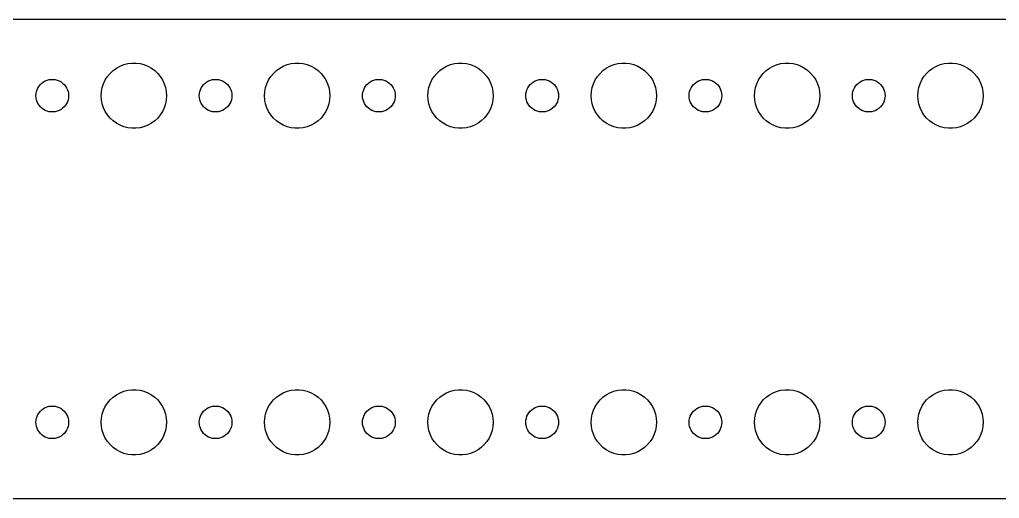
# Model space of a CAD drawing. Header units: metres. Extents: x -180 to 180, y -22 to 22.
# Drawn here: x -3 to 87, y -22 to 22 of the extents above; entities that cross this region are included whole.
import ezdxf

# ---------------------------------------------------------------- set-up
doc = ezdxf.new("R2010")
doc.units = ezdxf.units.M

msp = doc.modelspace()

# ---------------------------------------------------------------- linework, layer by layer
for p, q in [((174.814, 21.9901), (-174.814, 21.9901)), ((5.31308, 17.0536), (5.58772, 17.3115)), ((5.58772, 17.3115), (5.89252, 17.533)), ((5.89252, 17.533), (6.22266, 17.7145)), ((6.22266, 17.7145), (6.57294, 17.8532)), ((6.57294, 17.8532), (6.93785, 17.9469)), ((6.93785, 17.9469), (7.31161, 17.9941)), ((7.31161, 17.9941), (7.68837, 17.9941)), ((7.68837, 17.9941), (8.06213, 17.9469)), ((8.06213, 17.9469), (8.42705, 17.8532)), ((8.42705, 17.8532), (8.77733, 17.7145)), ((8.77733, 17.7145), (9.10747, 17.533)), ((9.10747, 17.533), (9.41226, 17.3115)), ((9.41226, 17.3115), (9.6869, 17.0536)), ((20.3131, 17.0536), (20.5877, 17.3115)), ((20.5877, 17.3115), (20.8925, 17.533)), ((20.8925, 17.533), (21.2227, 17.7145)), ((21.2227, 17.7145), (21.5729, 17.8532)), ((21.5729, 17.8532), (21.9379, 17.9469)), ((21.9379, 17.9469), (22.3116, 17.9941)), ((22.3116, 17.9941), (22.6884, 17.9941)), ((22.6884, 17.9941), (23.0621, 17.9469)), ((23.0621, 17.9469), (23.427, 17.8532)), ((23.427, 17.8532), (23.7773, 17.7145)), ((23.7773, 17.7145), (24.1075, 17.533)), ((24.1075, 17.533), (24.4123, 17.3115)), ((24.4123, 17.3115), (24.6869, 17.0536)), ((35.3131, 17.0536), (35.5877, 17.3115)), ((35.5877, 17.3115), (35.8925, 17.533)), ((35.8925, 17.533), (36.2227, 17.7145)), ((36.2227, 17.7145), (36.5729, 17.8532)), ((36.5729, 17.8532), (36.9379, 17.9469)), ((36.9379, 17.9469), (37.3116, 17.9941)), ((37.3116, 17.9941), (37.6884, 17.9941)), ((37.6884, 17.9941), (38.0621, 17.9469)), ((38.0621, 17.9469), (38.427, 17.8532)), ((38.427, 17.8532), (38.7773, 17.7145)), ((38.7773, 17.7145), (39.1075, 17.533)), ((39.1075, 17.533), (39.4123, 17.3115)), ((39.4123, 17.3115), (39.6869, 17.0536)), ((50.3131, 17.0536), (50.5877, 17.3115)), ((50.5877, 17.3115), (50.8925, 17.533)), ((50.8925, 17.533), (51.2227, 17.7145)), ((51.2227, 17.7145), (51.5729, 17.8532)), ((51.5729, 17.8532), (51.9379, 17.9469)), ((51.9379, 17.9469), (52.3116, 17.9941)), ((52.3116, 17.9941), (52.6884, 17.9941)), ((52.6884, 17.9941), (53.0621, 17.9469)), ((53.0621, 17.9469), (53.427, 17.8532)), ((53.427, 17.8532), (53.7773, 17.7145)), ((53.7773, 17.7145), (54.1075, 17.533)), ((54.1075, 17.533), (54.4123, 17.3115)), ((54.4123, 17.3115), (54.6869, 17.0536)), ((65.3131, 17.0536), (65.5877, 17.3115)), ((65.5877, 17.3115), (65.8925, 17.533)), ((65.8925, 17.533), (66.2227, 17.7145)), ((66.2227, 17.7145), (66.573, 17.8532)), ((66.573, 17.8532), (66.9379, 17.9469)), ((66.9379, 17.9469), (67.3116, 17.9941)), ((67.3116, 17.9941), (67.6884, 17.9941)), ((67.6884, 17.9941), (68.0621, 17.9469)), ((68.0621, 17.9469), (68.427, 17.8532)), ((68.427, 17.8532), (68.7773, 17.7145)), ((68.7773, 17.7145), (69.1075, 17.533)), ((69.1075, 17.533), (69.4123, 17.3115)), ((69.4123, 17.3115), (69.6869, 17.0536)), ((80.3131, 17.0536), (80.5877, 17.3115)), ((80.5877, 17.3115), (80.8925, 17.533)), ((80.8925, 17.533), (81.2227, 17.7145)), ((81.2227, 17.7145), (81.573, 17.8532)), ((81.573, 17.8532), (81.9379, 17.9469)), ((81.9379, 17.9469), (82.3116, 17.9941)), ((82.3116, 17.9941), (82.6884, 17.9941)), ((82.6884, 17.9941), (83.0621, 17.9469)), ((83.0621, 17.9469), (83.427, 17.8532)), ((83.427, 17.8532), (83.7773, 17.7145)), ((83.7773, 17.7145), (84.1075, 17.533)), ((84.1075, 17.533), (84.4123, 17.3115)), ((84.4123, 17.3115), (84.6869, 17.0536)), ((-0.95613, 16.1558), (-0.80373, 16.2665)), ((-0.80373, 16.2665), (-0.63866, 16.3572)), ((-0.63866, 16.3572), (-0.46352, 16.4266)), ((-0.46352, 16.4266), (-0.28107, 16.4734)), ((-0.28107, 16.4734), (-0.09418, 16.497)), ((-0.09418, 16.497), (0.09418, 16.497)), ((0.09418, 16.497), (0.28107, 16.4734)), ((0.28107, 16.4734), (0.46352, 16.4266)), ((0.46352, 16.4266), (0.63866, 16.3572)), ((0.63866, 16.3572), (0.80373, 16.2665)), ((0.80373, 16.2665), (0.95613, 16.1558)), ((4.71066, 16.1044), (4.87108, 16.4453)), ((4.87108, 16.4453), (5.07294, 16.7634)), ((5.07294, 16.7634), (5.31308, 17.0536)), ((9.6869, 17.0536), (9.92705, 16.7634)), ((9.92705, 16.7634), (10.1289, 16.4453)), ((10.1289, 16.4453), (10.2893, 16.1044)), ((14.0439, 16.1558), (14.1963, 16.2665)), ((14.1963, 16.2665), (14.3613, 16.3572)), ((14.3613, 16.3572), (14.5365, 16.4266)), ((14.5365, 16.4266), (14.7189, 16.4734)), ((14.7189, 16.4734), (14.9058, 16.497)), ((14.9058, 16.497), (15.0942, 16.497)), ((15.0942, 16.497), (15.2811, 16.4734)), ((15.2811, 16.4734), (15.4635, 16.4266)), ((15.4635, 16.4266), (15.6387, 16.3572)), ((15.6387, 16.3572), (15.8037, 16.2665)), ((15.8037, 16.2665), (15.9561, 16.1558)), ((19.7107, 16.1044), (19.8711, 16.4453)), ((19.8711, 16.4453), (20.0729, 16.7634)), ((20.0729, 16.7634), (20.3131, 17.0536)), ((24.6869, 17.0536), (24.927, 16.7634)), ((24.927, 16.7634), (25.1289, 16.4453)), ((25.1289, 16.4453), (25.2893, 16.1044)), ((29.0439, 16.1558), (29.1963, 16.2665)), ((29.1963, 16.2665), (29.3613, 16.3572)), ((29.3613, 16.3572), (29.5365, 16.4266)), ((29.5365, 16.4266), (29.7189, 16.4734)), ((29.7189, 16.4734), (29.9058, 16.497)), ((29.9058, 16.497), (30.0942, 16.497)), ((30.0942, 16.497), (30.2811, 16.4734)), ((30.2811, 16.4734), (30.4635, 16.4266)), ((30.4635, 16.4266), (30.6387, 16.3572)), ((30.6387, 16.3572), (30.8037, 16.2665)), ((30.8037, 16.2665), (30.9561, 16.1558)), ((34.7107, 16.1044), (34.8711, 16.4453)), ((34.8711, 16.4453), (35.0729, 16.7634)), ((35.0729, 16.7634), (35.3131, 17.0536)), ((39.6869, 17.0536), (39.927, 16.7634)), ((39.927, 16.7634), (40.1289, 16.4453)), ((40.1289, 16.4453), (40.2893, 16.1044)), ((44.0439, 16.1558), (44.1963, 16.2665)), ((44.1963, 16.2665), (44.3613, 16.3572)), ((44.3613, 16.3572), (44.5365, 16.4266)), ((44.5365, 16.4266), (44.7189, 16.4734)), ((44.7189, 16.4734), (44.9058, 16.497)), ((44.9058, 16.497), (45.0942, 16.497)), ((45.0942, 16.497), (45.2811, 16.4734)), ((45.2811, 16.4734), (45.4635, 16.4266)), ((45.4635, 16.4266), (45.6387, 16.3572)), ((45.6387, 16.3572), (45.8037, 16.2665)), ((45.8037, 16.2665), (45.9561, 16.1558)), ((49.7107, 16.1044), (49.8711, 16.4453)), ((49.8711, 16.4453), (50.0729, 16.7634)), ((50.0729, 16.7634), (50.3131, 17.0536)), ((54.6869, 17.0536), (54.927, 16.7634)), ((54.927, 16.7634), (55.1289, 16.4453)), ((55.1289, 16.4453), (55.2893, 16.1044)), ((59.0439, 16.1558), (59.1963, 16.2665)), ((59.1963, 16.2665), (59.3613, 16.3572)), ((59.3613, 16.3572), (59.5365, 16.4266)), ((59.5365, 16.4266), (59.7189, 16.4734)), ((59.7189, 16.4734), (59.9058, 16.497)), ((59.9058, 16.497), (60.0942, 16.497)), ((60.0942, 16.497), (60.2811, 16.4734)), ((60.2811, 16.4734), (60.4635, 16.4266)), ((60.4635, 16.4266), (60.6387, 16.3572)), ((60.6387, 16.3572), (60.8037, 16.2665)), ((60.8037, 16.2665), (60.9561, 16.1558)), ((64.7107, 16.1044), (64.8711, 16.4453)), ((64.8711, 16.4453), (65.073, 16.7634)), ((65.073, 16.7634), (65.3131, 17.0536)), ((69.6869, 17.0536), (69.927, 16.7634)), ((69.927, 16.7634), (70.1289, 16.4453)), ((70.1289, 16.4453), (70.2893, 16.1044)), ((74.0439, 16.1558), (74.1963, 16.2665)), ((74.1963, 16.2665), (74.3613, 16.3572)), ((74.3613, 16.3572), (74.5365, 16.4266)), ((74.5365, 16.4266), (74.7189, 16.4734)), ((74.7189, 16.4734), (74.9058, 16.497)), ((74.9058, 16.497), (75.0942, 16.497)), ((75.0942, 16.497), (75.2811, 16.4734)), ((75.2811, 16.4734), (75.4635, 16.4266)), ((75.4635, 16.4266), (75.6387, 16.3572)), ((75.6387, 16.3572), (75.8037, 16.2665)), ((75.8037, 16.2665), (75.9561, 16.1558)), ((79.7107, 16.1044), (79.8711, 16.4453)), ((79.8711, 16.4453), (80.073, 16.7634)), ((80.073, 16.7634), (80.3131, 17.0536)), ((84.6869, 17.0536), (84.927, 16.7634)), ((84.927, 16.7634), (85.1289, 16.4453)), ((85.1289, 16.4453), (85.2893, 16.1044)), ((-1.48816, 15.188), (-1.45287, 15.373)), ((-1.45287, 15.373), (-1.39465, 15.5522)), ((-1.39465, 15.5522), (-1.31445, 15.7226)), ((-1.31445, 15.7226), (-1.21352, 15.8817)), ((-1.21352, 15.8817), (-1.09344, 16.0268)), ((-1.09344, 16.0268), (-0.95613, 16.1558)), ((0.95613, 16.1558), (1.09344, 16.0268)), ((1.09344, 16.0268), (1.21352, 15.8817)), ((1.21352, 15.8817), (1.31445, 15.7226)), ((1.31445, 15.7226), (1.39465, 15.5522)), ((1.39465, 15.5522), (1.45287, 15.373)), ((1.45287, 15.373), (1.48816, 15.188)), ((4.5, 15), (4.52365, 15.376)), ((4.52365, 15.376), (4.59424, 15.7461)), ((4.59424, 15.7461), (4.71066, 16.1044)), ((10.2893, 16.1044), (10.4057, 15.7461)), ((10.4057, 15.7461), (10.4763, 15.376)), ((10.4763, 15.376), (10.5, 15)), ((13.5118, 15.188), (13.5471, 15.373)), ((13.5471, 15.373), (13.6053, 15.5522)), ((13.6053, 15.5522), (13.6855, 15.7226)), ((13.6855, 15.7226), (13.7865, 15.8817)), ((13.7865, 15.8817), (13.9065, 16.0268)), ((13.9065, 16.0268), (14.0439, 16.1558)), ((15.9561, 16.1558), (16.0934, 16.0268)), ((16.0934, 16.0268), (16.2135, 15.8817)), ((16.2135, 15.8817), (16.3145, 15.7226)), ((16.3145, 15.7226), (16.3947, 15.5522)), ((16.3947, 15.5522), (16.4529, 15.373)), ((16.4529, 15.373), (16.4882, 15.188)), ((19.5, 15), (19.5237, 15.376)), ((19.5237, 15.376), (19.5942, 15.7461)), ((19.5942, 15.7461), (19.7107, 16.1044)), ((25.2893, 16.1044), (25.4057, 15.7461)), ((25.4057, 15.7461), (25.4763, 15.376)), ((25.4763, 15.376), (25.5, 15)), ((28.5118, 15.188), (28.5471, 15.373)), ((28.5471, 15.373), (28.6053, 15.5522)), ((28.6053, 15.5522), (28.6855, 15.7226)), ((28.6855, 15.7226), (28.7865, 15.8817)), ((28.7865, 15.8817), (28.9065, 16.0268)), ((28.9065, 16.0268), (29.0439, 16.1558)), ((30.9561, 16.1558), (31.0934, 16.0268)), ((31.0934, 16.0268), (31.2135, 15.8817)), ((31.2135, 15.8817), (31.3145, 15.7226)), ((31.3145, 15.7226), (31.3947, 15.5522)), ((31.3947, 15.5522), (31.4529, 15.373)), ((31.4529, 15.373), (31.4882, 15.188)), ((34.5, 15), (34.5237, 15.376)), ((34.5237, 15.376), (34.5942, 15.7461)), ((34.5942, 15.7461), (34.7107, 16.1044)), ((40.2893, 16.1044), (40.4057, 15.7461)), ((40.4057, 15.7461), (40.4763, 15.376)), ((40.4763, 15.376), (40.5, 15)), ((43.5118, 15.188), (43.5471, 15.373)), ((43.5471, 15.373), (43.6053, 15.5522)), ((43.6053, 15.5522), (43.6855, 15.7226)), ((43.6855, 15.7226), (43.7865, 15.8817)), ((43.7865, 15.8817), (43.9065, 16.0268)), ((43.9065, 16.0268), (44.0439, 16.1558)), ((45.9561, 16.1558), (46.0934, 16.0268)), ((46.0934, 16.0268), (46.2135, 15.8817)), ((46.2135, 15.8817), (46.3145, 15.7226)), ((46.3145, 15.7226), (46.3947, 15.5522)), ((46.3947, 15.5522), (46.4529, 15.373)), ((46.4529, 15.373), (46.4882, 15.188)), ((49.5, 15), (49.5237, 15.376)), ((49.5237, 15.376), (49.5942, 15.7461)), ((49.5942, 15.7461), (49.7107, 16.1044)), ((55.2893, 16.1044), (55.4057, 15.7461)), ((55.4057, 15.7461), (55.4763, 15.376)), ((55.4763, 15.376), (55.5, 15)), ((58.5118, 15.188), (58.5471, 15.373)), ((58.5471, 15.373), (58.6053, 15.5522)), ((58.6053, 15.5522), (58.6855, 15.7226)), ((58.6855, 15.7226), (58.7865, 15.8817)), ((58.7865, 15.8817), (58.9065, 16.0268)), ((58.9065, 16.0268), (59.0439, 16.1558)), ((60.9561, 16.1558), (61.0934, 16.0268)), ((61.0934, 16.0268), (61.2135, 15.8817)), ((61.2135, 15.8817), (61.3145, 15.7226)), ((61.3145, 15.7226), (61.3947, 15.5522)), ((61.3947, 15.5522), (61.4529, 15.373)), ((61.4529, 15.373), (61.4882, 15.188)), ((64.5, 15), (64.5237, 15.376)), ((64.5237, 15.376), (64.5943, 15.7461)), ((64.5943, 15.7461), (64.7107, 16.1044)), ((70.2893, 16.1044), (70.4057, 15.7461)), ((70.4057, 15.7461), (70.4763, 15.376)), ((70.4763, 15.376), (70.5, 15)), ((73.5118, 15.188), (73.5471, 15.373)), ((73.5471, 15.373), (73.6053, 15.5522)), ((73.6053, 15.5522), (73.6855, 15.7226)), ((73.6855, 15.7226), (73.7865, 15.8817)), ((73.7865, 15.8817), (73.9065, 16.0268)), ((73.9065, 16.0268), (74.0439, 16.1558)), ((75.9561, 16.1558), (76.0934, 16.0268)), ((76.0934, 16.0268), (76.2135, 15.8817)), ((76.2135, 15.8817), (76.3145, 15.7226)), ((76.3145, 15.7226), (76.3947, 15.5522)), ((76.3947, 15.5522), (76.4529, 15.373)), ((76.4529, 15.373), (76.4882, 15.188)), ((79.5, 15), (79.5237, 15.376)), ((79.5237, 15.376), (79.5943, 15.7461)), ((79.5943, 15.7461), (79.7107, 16.1044)), ((85.2893, 16.1044), (85.4057, 15.7461)), ((85.4057, 15.7461), (85.4763, 15.376)), ((85.4763, 15.376), (85.5, 15)), ((-1.5, 15), (-1.48816, 15.188)), ((-1.48816, 14.812), (-1.5, 15)), ((-1.45287, 14.627), (-1.48816, 14.812)), ((-1.39465, 14.4478), (-1.45287, 14.627)), ((-1.31445, 14.2774), (-1.39465, 14.4478)), ((1.39465, 14.4478), (1.31445, 14.2774)), ((1.45287, 14.627), (1.39465, 14.4478)), ((1.48816, 14.812), (1.45287, 14.627)), ((1.48816, 15.188), (1.5, 15)), ((1.5, 15), (1.48816, 14.812)), ((4.52365, 14.624), (4.5, 15)), ((4.59424, 14.2539), (4.52365, 14.624)), ((10.4763, 14.624), (10.4057, 14.2539)), ((10.5, 15), (10.4763, 14.624)), ((13.5, 15), (13.5118, 15.188)), ((13.5118, 14.812), (13.5, 15)), ((13.5471, 14.627), (13.5118, 14.812)), ((13.6053, 14.4478), (13.5471, 14.627)), ((13.6855, 14.2774), (13.6053, 14.4478)), ((16.3947, 14.4478), (16.3145, 14.2774)), ((16.4529, 14.627), (16.3947, 14.4478)), ((16.4882, 14.812), (16.4529, 14.627)), ((16.4882, 15.188), (16.5, 15)), ((16.5, 15), (16.4882, 14.812)), ((19.5237, 14.624), (19.5, 15)), ((19.5942, 14.2539), (19.5237, 14.624)), ((25.4763, 14.624), (25.4057, 14.2539)), ((25.5, 15), (25.4763, 14.624)), ((28.5, 15), (28.5118, 15.188)), ((28.5118, 14.812), (28.5, 15)), ((28.5471, 14.627), (28.5118, 14.812)), ((28.6053, 14.4478), (28.5471, 14.627)), ((28.6855, 14.2774), (28.6053, 14.4478)), ((31.3947, 14.4478), (31.3145, 14.2774)), ((31.4529, 14.627), (31.3947, 14.4478)), ((31.4882, 14.812), (31.4529, 14.627)), ((31.4882, 15.188), (31.5, 15)), ((31.5, 15), (31.4882, 14.812)), ((34.5237, 14.624), (34.5, 15)), ((34.5942, 14.2539), (34.5237, 14.624)), ((40.4763, 14.624), (40.4057, 14.2539)), ((40.5, 15), (40.4763, 14.624)), ((43.5, 15), (43.5118, 15.188)), ((43.5118, 14.812), (43.5, 15)), ((43.5471, 14.627), (43.5118, 14.812)), ((43.6053, 14.4478), (43.5471, 14.627)), ((43.6855, 14.2774), (43.6053, 14.4478)), ((46.3947, 14.4478), (46.3145, 14.2774)), ((46.4529, 14.627), (46.3947, 14.4478)), ((46.4882, 14.812), (46.4529, 14.627)), ((46.4882, 15.188), (46.5, 15)), ((46.5, 15), (46.4882, 14.812)), ((49.5237, 14.624), (49.5, 15)), ((49.5942, 14.2539), (49.5237, 14.624)), ((55.4763, 14.624), (55.4057, 14.2539)), ((55.5, 15), (55.4763, 14.624)), ((58.5, 15), (58.5118, 15.188)), ((58.5118, 14.812), (58.5, 15)), ((58.5471, 14.627), (58.5118, 14.812)), ((58.6053, 14.4478), (58.5471, 14.627)), ((58.6855, 14.2774), (58.6053, 14.4478)), ((61.3947, 14.4478), (61.3145, 14.2774)), ((61.4529, 14.627), (61.3947, 14.4478)), ((61.4882, 14.812), (61.4529, 14.627)), ((61.4882, 15.188), (61.5, 15)), ((61.5, 15), (61.4882, 14.812)), ((64.5237, 14.624), (64.5, 15)), ((64.5943, 14.2539), (64.5237, 14.624)), ((70.4763, 14.624), (70.4057, 14.2539)), ((70.5, 15), (70.4763, 14.624)), ((73.5, 15), (73.5118, 15.188)), ((73.5118, 14.812), (73.5, 15)), ((73.5471, 14.627), (73.5118, 14.812)), ((73.6053, 14.4478), (73.5471, 14.627)), ((73.6855, 14.2774), (73.6053, 14.4478)), ((76.3947, 14.4478), (76.3145, 14.2774)), ((76.4529, 14.627), (76.3947, 14.4478)), ((76.4882, 14.812), (76.4529, 14.627)), ((76.4882, 15.188), (76.5, 15)), ((76.5, 15), (76.4882, 14.812)), ((79.5237, 14.624), (79.5, 15)), ((79.5943, 14.2539), (79.5237, 14.624)), ((85.4763, 14.624), (85.4057, 14.2539)), ((85.5, 15), (85.4763, 14.624)), ((-1.21352, 14.1183), (-1.31445, 14.2774)), ((-1.09344, 13.9732), (-1.21352, 14.1183)), ((-0.95613, 13.8442), (-1.09344, 13.9732)), ((-0.80373, 13.7335), (-0.95613, 13.8442)), ((-0.63866, 13.6427), (-0.80373, 13.7335)), ((-0.46352, 13.5734), (-0.63866, 13.6427)), ((-0.28107, 13.5266), (-0.46352, 13.5734)), ((-0.09418, 13.5029), (-0.28107, 13.5266)), ((0.09418, 13.5029), (-0.09418, 13.5029)), ((0.28107, 13.5266), (0.09418, 13.5029)), ((0.46352, 13.5734), (0.28107, 13.5266)), ((0.63866, 13.6427), (0.46352, 13.5734)), ((0.80373, 13.7335), (0.63866, 13.6427)), ((0.95613, 13.8442), (0.80373, 13.7335)), ((1.09344, 13.9732), (0.95613, 13.8442)), ((1.21352, 14.1183), (1.09344, 13.9732)), ((1.31445, 14.2774), (1.21352, 14.1183)), ((4.71066, 13.8956), (4.59424, 14.2539)), ((4.87108, 13.5547), (4.71066, 13.8956)), ((5.07294, 13.2366), (4.87108, 13.5547)), ((10.1289, 13.5547), (9.92705, 13.2366)), ((10.2893, 13.8956), (10.1289, 13.5547)), ((10.4057, 14.2539), (10.2893, 13.8956)), ((13.7865, 14.1183), (13.6855, 14.2774)), ((13.9065, 13.9732), (13.7865, 14.1183)), ((14.0439, 13.8442), (13.9065, 13.9732)), ((14.1963, 13.7335), (14.0439, 13.8442)), ((14.3613, 13.6427), (14.1963, 13.7335)), ((14.5365, 13.5734), (14.3613, 13.6427)), ((14.7189, 13.5266), (14.5365, 13.5734)), ((14.9058, 13.5029), (14.7189, 13.5266)), ((15.0942, 13.5029), (14.9058, 13.5029)), ((15.2811, 13.5266), (15.0942, 13.5029)), ((15.4635, 13.5734), (15.2811, 13.5266)), ((15.6387, 13.6427), (15.4635, 13.5734)), ((15.8037, 13.7335), (15.6387, 13.6427)), ((15.9561, 13.8442), (15.8037, 13.7335)), ((16.0934, 13.9732), (15.9561, 13.8442)), ((16.2135, 14.1183), (16.0934, 13.9732)), ((16.3145, 14.2774), (16.2135, 14.1183)), ((19.7107, 13.8956), (19.5942, 14.2539)), ((19.8711, 13.5547), (19.7107, 13.8956)), ((20.0729, 13.2366), (19.8711, 13.5547)), ((25.1289, 13.5547), (24.927, 13.2366)), ((25.2893, 13.8956), (25.1289, 13.5547)), ((25.4057, 14.2539), (25.2893, 13.8956)), ((28.7865, 14.1183), (28.6855, 14.2774)), ((28.9065, 13.9732), (28.7865, 14.1183)), ((29.0439, 13.8442), (28.9065, 13.9732)), ((29.1963, 13.7335), (29.0439, 13.8442)), ((29.3613, 13.6427), (29.1963, 13.7335)), ((29.5365, 13.5734), (29.3613, 13.6427)), ((29.7189, 13.5266), (29.5365, 13.5734)), ((29.9058, 13.5029), (29.7189, 13.5266)), ((30.0942, 13.5029), (29.9058, 13.5029)), ((30.2811, 13.5266), (30.0942, 13.5029)), ((30.4635, 13.5734), (30.2811, 13.5266)), ((30.6387, 13.6427), (30.4635, 13.5734)), ((30.8037, 13.7335), (30.6387, 13.6427)), ((30.9561, 13.8442), (30.8037, 13.7335)), ((31.0934, 13.9732), (30.9561, 13.8442)), ((31.2135, 14.1183), (31.0934, 13.9732)), ((31.3145, 14.2774), (31.2135, 14.1183)), ((34.7107, 13.8956), (34.5942, 14.2539)), ((34.8711, 13.5547), (34.7107, 13.8956)), ((35.0729, 13.2366), (34.8711, 13.5547)), ((40.1289, 13.5547), (39.927, 13.2366)), ((40.2893, 13.8956), (40.1289, 13.5547)), ((40.4057, 14.2539), (40.2893, 13.8956)), ((43.7865, 14.1183), (43.6855, 14.2774)), ((43.9065, 13.9732), (43.7865, 14.1183)), ((44.0439, 13.8442), (43.9065, 13.9732)), ((44.1963, 13.7335), (44.0439, 13.8442)), ((44.3613, 13.6427), (44.1963, 13.7335)), ((44.5365, 13.5734), (44.3613, 13.6427)), ((44.7189, 13.5266), (44.5365, 13.5734)), ((44.9058, 13.5029), (44.7189, 13.5266)), ((45.0942, 13.5029), (44.9058, 13.5029)), ((45.2811, 13.5266), (45.0942, 13.5029)), ((45.4635, 13.5734), (45.2811, 13.5266)), ((45.6387, 13.6427), (45.4635, 13.5734)), ((45.8037, 13.7335), (45.6387, 13.6427)), ((45.9561, 13.8442), (45.8037, 13.7335)), ((46.0934, 13.9732), (45.9561, 13.8442)), ((46.2135, 14.1183), (46.0934, 13.9732)), ((46.3145, 14.2774), (46.2135, 14.1183)), ((49.7107, 13.8956), (49.5942, 14.2539)), ((49.8711, 13.5547), (49.7107, 13.8956)), ((50.0729, 13.2366), (49.8711, 13.5547)), ((55.1289, 13.5547), (54.927, 13.2366)), ((55.2893, 13.8956), (55.1289, 13.5547)), ((55.4057, 14.2539), (55.2893, 13.8956)), ((58.7865, 14.1183), (58.6855, 14.2774)), ((58.9065, 13.9732), (58.7865, 14.1183)), ((59.0439, 13.8442), (58.9065, 13.9732)), ((59.1963, 13.7335), (59.0439, 13.8442)), ((59.3613, 13.6427), (59.1963, 13.7335)), ((59.5365, 13.5734), (59.3613, 13.6427)), ((59.7189, 13.5266), (59.5365, 13.5734)), ((59.9058, 13.5029), (59.7189, 13.5266)), ((60.0942, 13.5029), (59.9058, 13.5029)), ((60.2811, 13.5266), (60.0942, 13.5029)), ((60.4635, 13.5734), (60.2811, 13.5266)), ((60.6387, 13.6427), (60.4635, 13.5734)), ((60.8037, 13.7335), (60.6387, 13.6427)), ((60.9561, 13.8442), (60.8037, 13.7335)), ((61.0934, 13.9732), (60.9561, 13.8442)), ((61.2135, 14.1183), (61.0934, 13.9732)), ((61.3145, 14.2774), (61.2135, 14.1183)), ((64.7107, 13.8956), (64.5943, 14.2539)), ((64.8711, 13.5547), (64.7107, 13.8956)), ((65.073, 13.2366), (64.8711, 13.5547)), ((70.1289, 13.5547), (69.927, 13.2366)), ((70.2893, 13.8956), (70.1289, 13.5547)), ((70.4057, 14.2539), (70.2893, 13.8956)), ((73.7865, 14.1183), (73.6855, 14.2774)), ((73.9065, 13.9732), (73.7865, 14.1183)), ((74.0439, 13.8442), (73.9065, 13.9732)), ((74.1963, 13.7335), (74.0439, 13.8442)), ((74.3613, 13.6427), (74.1963, 13.7335)), ((74.5365, 13.5734), (74.3613, 13.6427)), ((74.7189, 13.5266), (74.5365, 13.5734)), ((74.9058, 13.5029), (74.7189, 13.5266)), ((75.0942, 13.5029), (74.9058, 13.5029)), ((75.2811, 13.5266), (75.0942, 13.5029)), ((75.4635, 13.5734), (75.2811, 13.5266)), ((75.6387, 13.6427), (75.4635, 13.5734)), ((75.8037, 13.7335), (75.6387, 13.6427)), ((75.9561, 13.8442), (75.8037, 13.7335)), ((76.0934, 13.9732), (75.9561, 13.8442)), ((76.2135, 14.1183), (76.0934, 13.9732)), ((76.3145, 14.2774), (76.2135, 14.1183)), ((79.7107, 13.8956), (79.5943, 14.2539)), ((79.8711, 13.5547), (79.7107, 13.8956)), ((80.073, 13.2366), (79.8711, 13.5547)), ((85.1289, 13.5547), (84.927, 13.2366)), ((85.2893, 13.8956), (85.1289, 13.5547)), ((85.4057, 14.2539), (85.2893, 13.8956)), ((5.31308, 12.9464), (5.07294, 13.2366)), ((5.58772, 12.6884), (5.31308, 12.9464)), ((5.89252, 12.467), (5.58772, 12.6884)), ((9.41226, 12.6884), (9.10747, 12.467)), ((9.6869, 12.9464), (9.41226, 12.6884)), ((9.92705, 13.2366), (9.6869, 12.9464)), ((20.3131, 12.9464), (20.0729, 13.2366)), ((20.5877, 12.6884), (20.3131, 12.9464)), ((20.8925, 12.467), (20.5877, 12.6884)), ((24.4123, 12.6884), (24.1075, 12.467)), ((24.6869, 12.9464), (24.4123, 12.6884)), ((24.927, 13.2366), (24.6869, 12.9464)), ((35.3131, 12.9464), (35.0729, 13.2366)), ((35.5877, 12.6884), (35.3131, 12.9464)), ((35.8925, 12.467), (35.5877, 12.6884)), ((39.4123, 12.6884), (39.1075, 12.467)), ((39.6869, 12.9464), (39.4123, 12.6884)), ((39.927, 13.2366), (39.6869, 12.9464)), ((50.3131, 12.9464), (50.0729, 13.2366)), ((50.5877, 12.6884), (50.3131, 12.9464)), ((50.8925, 12.467), (50.5877, 12.6884)), ((54.4123, 12.6884), (54.1075, 12.467)), ((54.6869, 12.9464), (54.4123, 12.6884)), ((54.927, 13.2366), (54.6869, 12.9464)), ((65.3131, 12.9464), (65.073, 13.2366)), ((65.5877, 12.6884), (65.3131, 12.9464)), ((65.8925, 12.467), (65.5877, 12.6884)), ((69.4123, 12.6884), (69.1075, 12.467)), ((69.6869, 12.9464), (69.4123, 12.6884)), ((69.927, 13.2366), (69.6869, 12.9464)), ((80.3131, 12.9464), (80.073, 13.2366)), ((80.5877, 12.6884), (80.3131, 12.9464)), ((80.8925, 12.467), (80.5877, 12.6884)), ((84.4123, 12.6884), (84.1075, 12.467)), ((84.6869, 12.9464), (84.4123, 12.6884)), ((84.927, 13.2366), (84.6869, 12.9464)), ((6.22266, 12.2855), (5.89252, 12.467)), ((6.57294, 12.1468), (6.22266, 12.2855)), ((6.93785, 12.0531), (6.57294, 12.1468)), ((7.31161, 12.0059), (6.93785, 12.0531)), ((7.68837, 12.0059), (7.31161, 12.0059)), ((8.06213, 12.0531), (7.68837, 12.0059)), ((8.42705, 12.1468), (8.06213, 12.0531)), ((8.77733, 12.2855), (8.42705, 12.1468)), ((9.10747, 12.467), (8.77733, 12.2855)), ((21.2227, 12.2855), (20.8925, 12.467)), ((21.5729, 12.1468), (21.2227, 12.2855)), ((21.9379, 12.0531), (21.5729, 12.1468)), ((22.3116, 12.0059), (21.9379, 12.0531)), ((22.6884, 12.0059), (22.3116, 12.0059)), ((23.0621, 12.0531), (22.6884, 12.0059)), ((23.427, 12.1468), (23.0621, 12.0531)), ((23.7773, 12.2855), (23.427, 12.1468)), ((24.1075, 12.467), (23.7773, 12.2855)), ((36.2227, 12.2855), (35.8925, 12.467)), ((36.5729, 12.1468), (36.2227, 12.2855)), ((36.9379, 12.0531), (36.5729, 12.1468)), ((37.3116, 12.0059), (36.9379, 12.0531)), ((37.6884, 12.0059), (37.3116, 12.0059)), ((38.0621, 12.0531), (37.6884, 12.0059)), ((38.427, 12.1468), (38.0621, 12.0531)), ((38.7773, 12.2855), (38.427, 12.1468)), ((39.1075, 12.467), (38.7773, 12.2855)), ((51.2227, 12.2855), (50.8925, 12.467)), ((51.5729, 12.1468), (51.2227, 12.2855)), ((51.9379, 12.0531), (51.5729, 12.1468)), ((52.3116, 12.0059), (51.9379, 12.0531)), ((52.6884, 12.0059), (52.3116, 12.0059)), ((53.0621, 12.0531), (52.6884, 12.0059)), ((53.427, 12.1468), (53.0621, 12.0531)), ((53.7773, 12.2855), (53.427, 12.1468)), ((54.1075, 12.467), (53.7773, 12.2855)), ((66.2227, 12.2855), (65.8925, 12.467)), ((66.573, 12.1468), (66.2227, 12.2855)), ((66.9379, 12.0531), (66.573, 12.1468)), ((67.3116, 12.0059), (66.9379, 12.0531)), ((67.6884, 12.0059), (67.3116, 12.0059)), ((68.0621, 12.0531), (67.6884, 12.0059)), ((68.427, 12.1468), (68.0621, 12.0531)), ((68.7773, 12.2855), (68.427, 12.1468)), ((69.1075, 12.467), (68.7773, 12.2855)), ((81.2227, 12.2855), (80.8925, 12.467)), ((81.573, 12.1468), (81.2227, 12.2855)), ((81.9379, 12.0531), (81.573, 12.1468)), ((82.3116, 12.0059), (81.9379, 12.0531)), ((82.6884, 12.0059), (82.3116, 12.0059)), ((83.0621, 12.0531), (82.6884, 12.0059)), ((83.427, 12.1468), (83.0621, 12.0531)), ((83.7773, 12.2855), (83.427, 12.1468)), ((84.1075, 12.467), (83.7773, 12.2855)), ((5.58772, -12.6884), (5.89252, -12.467)), ((5.89252, -12.467), (6.22266, -12.2855)), ((6.22266, -12.2855), (6.57294, -12.1468)), ((6.57294, -12.1468), (6.93785, -12.0531)), ((6.93785, -12.0531), (7.31161, -12.0059)), ((7.31161, -12.0059), (7.68837, -12.0059)), ((7.68837, -12.0059), (8.06213, -12.0531)), ((8.06213, -12.0531), (8.42705, -12.1468)), ((8.42705, -12.1468), (8.77733, -12.2855)), ((8.77733, -12.2855), (9.10747, -12.467)), ((9.10747, -12.467), (9.41226, -12.6884)), ((20.5877, -12.6884), (20.8925, -12.467)), ((20.8925, -12.467), (21.2227, -12.2855)), ((21.2227, -12.2855), (21.5729, -12.1468)), ((21.5729, -12.1468), (21.9379, -12.0531)), ((21.9379, -12.0531), (22.3116, -12.0059)), ((22.3116, -12.0059), (22.6884, -12.0059)), ((22.6884, -12.0059), (23.0621, -12.0531)), ((23.0621, -12.0531), (23.427, -12.1468)), ((23.427, -12.1468), (23.7773, -12.2855)), ((23.7773, -12.2855), (24.1075, -12.467)), ((24.1075, -12.467), (24.4123, -12.6884)), ((35.5877, -12.6884), (35.8925, -12.467)), ((35.8925, -12.467), (36.2227, -12.2855)), ((36.2227, -12.2855), (36.5729, -12.1468)), ((36.5729, -12.1468), (36.9379, -12.0531)), ((36.9379, -12.0531), (37.3116, -12.0059)), ((37.3116, -12.0059), (37.6884, -12.0059)), ((37.6884, -12.0059), (38.0621, -12.0531)), ((38.0621, -12.0531), (38.427, -12.1468)), ((38.427, -12.1468), (38.7773, -12.2855)), ((38.7773, -12.2855), (39.1075, -12.467)), ((39.1075, -12.467), (39.4123, -12.6884)), ((50.5877, -12.6884), (50.8925, -12.467)), ((50.8925, -12.467), (51.2227, -12.2855)), ((51.2227, -12.2855), (51.5729, -12.1468)), ((51.5729, -12.1468), (51.9379, -12.0531)), ((51.9379, -12.0531), (52.3116, -12.0059)), ((52.3116, -12.0059), (52.6884, -12.0059)), ((52.6884, -12.0059), (53.0621, -12.0531)), ((53.0621, -12.0531), (53.427, -12.1468)), ((53.427, -12.1468), (53.7773, -12.2855)), ((53.7773, -12.2855), (54.1075, -12.467)), ((54.1075, -12.467), (54.4123, -12.6884)), ((65.5877, -12.6884), (65.8925, -12.467)), ((65.8925, -12.467), (66.2227, -12.2855)), ((66.2227, -12.2855), (66.573, -12.1468)), ((66.573, -12.1468), (66.9379, -12.0531)), ((66.9379, -12.0531), (67.3116, -12.0059)), ((67.3116, -12.0059), (67.6884, -12.0059)), ((67.6884, -12.0059), (68.0621, -12.0531)), ((68.0621, -12.0531), (68.427, -12.1468)), ((68.427, -12.1468), (68.7773, -12.2855)), ((68.7773, -12.2855), (69.1075, -12.467)), ((69.1075, -12.467), (69.4123, -12.6884)), ((80.5877, -12.6884), (80.8925, -12.467)), ((80.8925, -12.467), (81.2227, -12.2855)), ((81.2227, -12.2855), (81.573, -12.1468)), ((81.573, -12.1468), (81.9379, -12.0531)), ((81.9379, -12.0531), (82.3116, -12.0059)), ((82.3116, -12.0059), (82.6884, -12.0059)), ((82.6884, -12.0059), (83.0621, -12.0531)), ((83.0621, -12.0531), (83.427, -12.1468)), ((83.427, -12.1468), (83.7773, -12.2855)), ((83.7773, -12.2855), (84.1075, -12.467)), ((84.1075, -12.467), (84.4123, -12.6884)), ((4.87108, -13.5547), (5.07294, -13.2366)), ((5.07294, -13.2366), (5.31308, -12.9464)), ((5.31308, -12.9464), (5.58772, -12.6884)), ((9.41226, -12.6884), (9.6869, -12.9464)), ((9.6869, -12.9464), (9.92705, -13.2366)), ((9.92705, -13.2366), (10.1289, -13.5547)), ((19.8711, -13.5547), (20.0729, -13.2366)), ((20.0729, -13.2366), (20.3131, -12.9464)), ((20.3131, -12.9464), (20.5877, -12.6884)), ((24.4123, -12.6884), (24.6869, -12.9464)), ((24.6869, -12.9464), (24.927, -13.2366)), ((24.927, -13.2366), (25.1289, -13.5547)), ((34.8711, -13.5547), (35.0729, -13.2366)), ((35.0729, -13.2366), (35.3131, -12.9464)), ((35.3131, -12.9464), (35.5877, -12.6884)), ((39.4123, -12.6884), (39.6869, -12.9464)), ((39.6869, -12.9464), (39.927, -13.2366)), ((39.927, -13.2366), (40.1289, -13.5547)), ((49.8711, -13.5547), (50.0729, -13.2366)), ((50.0729, -13.2366), (50.3131, -12.9464)), ((50.3131, -12.9464), (50.5877, -12.6884)), ((54.4123, -12.6884), (54.6869, -12.9464)), ((54.6869, -12.9464), (54.927, -13.2366)), ((54.927, -13.2366), (55.1289, -13.5547)), ((64.8711, -13.5547), (65.073, -13.2366)), ((65.073, -13.2366), (65.3131, -12.9464)), ((65.3131, -12.9464), (65.5877, -12.6884)), ((69.4123, -12.6884), (69.6869, -12.9464)), ((69.6869, -12.9464), (69.927, -13.2366)), ((69.927, -13.2366), (70.1289, -13.5547)), ((79.8711, -13.5547), (80.073, -13.2366)), ((80.073, -13.2366), (80.3131, -12.9464)), ((80.3131, -12.9464), (80.5877, -12.6884)), ((84.4123, -12.6884), (84.6869, -12.9464)), ((84.6869, -12.9464), (84.927, -13.2366)), ((84.927, -13.2366), (85.1289, -13.5547)), ((-1.39465, -14.4478), (-1.31445, -14.2774)), ((-1.31445, -14.2774), (-1.21352, -14.1183)), ((-1.21352, -14.1183), (-1.09344, -13.9732)), ((-1.09344, -13.9732), (-0.95613, -13.8442)), ((-0.95613, -13.8442), (-0.80373, -13.7335)), ((-0.80373, -13.7335), (-0.63866, -13.6427)), ((-0.63866, -13.6427), (-0.46352, -13.5734)), ((-0.46352, -13.5734), (-0.28107, -13.5266)), ((-0.28107, -13.5266), (-0.09418, -13.5029)), ((-0.09418, -13.5029), (0.09418, -13.5029)), ((0.09418, -13.5029), (0.28107, -13.5266)), ((0.28107, -13.5266), (0.46352, -13.5734)), ((0.46352, -13.5734), (0.63866, -13.6427)), ((0.63866, -13.6427), (0.80373, -13.7335)), ((0.80373, -13.7335), (0.95613, -13.8442)), ((0.95613, -13.8442), (1.09344, -13.9732)), ((1.09344, -13.9732), (1.21352, -14.1183)), ((1.21352, -14.1183), (1.31445, -14.2774)), ((1.31445, -14.2774), (1.39465, -14.4478)), ((4.52365, -14.624), (4.59424, -14.2539)), ((4.59424, -14.2539), (4.71066, -13.8956)), ((4.71066, -13.8956), (4.87108, -13.5547)), ((10.1289, -13.5547), (10.2893, -13.8956)), ((10.2893, -13.8956), (10.4057, -14.2539)), ((10.4057, -14.2539), (10.4763, -14.624)), ((13.6053, -14.4478), (13.6855, -14.2774)), ((13.6855, -14.2774), (13.7865, -14.1183)), ((13.7865, -14.1183), (13.9065, -13.9732)), ((13.9065, -13.9732), (14.0439, -13.8442)), ((14.0439, -13.8442), (14.1963, -13.7335)), ((14.1963, -13.7335), (14.3613, -13.6427)), ((14.3613, -13.6427), (14.5365, -13.5734)), ((14.5365, -13.5734), (14.7189, -13.5266)), ((14.7189, -13.5266), (14.9058, -13.5029)), ((14.9058, -13.5029), (15.0942, -13.5029)), ((15.0942, -13.5029), (15.2811, -13.5266)), ((15.2811, -13.5266), (15.4635, -13.5734)), ((15.4635, -13.5734), (15.6387, -13.6427)), ((15.6387, -13.6427), (15.8037, -13.7335)), ((15.8037, -13.7335), (15.9561, -13.8442)), ((15.9561, -13.8442), (16.0934, -13.9732)), ((16.0934, -13.9732), (16.2135, -14.1183)), ((16.2135, -14.1183), (16.3145, -14.2774)), ((16.3145, -14.2774), (16.3947, -14.4478)), ((19.5237, -14.624), (19.5942, -14.2539)), ((19.5942, -14.2539), (19.7107, -13.8956)), ((19.7107, -13.8956), (19.8711, -13.5547)), ((25.1289, -13.5547), (25.2893, -13.8956)), ((25.2893, -13.8956), (25.4057, -14.2539)), ((25.4057, -14.2539), (25.4763, -14.624)), ((28.6053, -14.4478), (28.6855, -14.2774)), ((28.6855, -14.2774), (28.7865, -14.1183)), ((28.7865, -14.1183), (28.9065, -13.9732)), ((28.9065, -13.9732), (29.0439, -13.8442)), ((29.0439, -13.8442), (29.1963, -13.7335)), ((29.1963, -13.7335), (29.3613, -13.6427)), ((29.3613, -13.6427), (29.5365, -13.5734)), ((29.5365, -13.5734), (29.7189, -13.5266)), ((29.7189, -13.5266), (29.9058, -13.5029)), ((29.9058, -13.5029), (30.0942, -13.5029)), ((30.0942, -13.5029), (30.2811, -13.5266)), ((30.2811, -13.5266), (30.4635, -13.5734)), ((30.4635, -13.5734), (30.6387, -13.6427)), ((30.6387, -13.6427), (30.8037, -13.7335)), ((30.8037, -13.7335), (30.9561, -13.8442)), ((30.9561, -13.8442), (31.0934, -13.9732)), ((31.0934, -13.9732), (31.2135, -14.1183)), ((31.2135, -14.1183), (31.3145, -14.2774)), ((31.3145, -14.2774), (31.3947, -14.4478)), ((34.5237, -14.624), (34.5942, -14.2539)), ((34.5942, -14.2539), (34.7107, -13.8956)), ((34.7107, -13.8956), (34.8711, -13.5547)), ((40.1289, -13.5547), (40.2893, -13.8956)), ((40.2893, -13.8956), (40.4057, -14.2539)), ((40.4057, -14.2539), (40.4763, -14.624)), ((43.6053, -14.4478), (43.6855, -14.2774)), ((43.6855, -14.2774), (43.7865, -14.1183)), ((43.7865, -14.1183), (43.9065, -13.9732)), ((43.9065, -13.9732), (44.0439, -13.8442)), ((44.0439, -13.8442), (44.1963, -13.7335)), ((44.1963, -13.7335), (44.3613, -13.6427)), ((44.3613, -13.6427), (44.5365, -13.5734)), ((44.5365, -13.5734), (44.7189, -13.5266)), ((44.7189, -13.5266), (44.9058, -13.5029)), ((44.9058, -13.5029), (45.0942, -13.5029)), ((45.0942, -13.5029), (45.2811, -13.5266)), ((45.2811, -13.5266), (45.4635, -13.5734)), ((45.4635, -13.5734), (45.6387, -13.6427)), ((45.6387, -13.6427), (45.8037, -13.7335)), ((45.8037, -13.7335), (45.9561, -13.8442)), ((45.9561, -13.8442), (46.0934, -13.9732)), ((46.0934, -13.9732), (46.2135, -14.1183)), ((46.2135, -14.1183), (46.3145, -14.2774)), ((46.3145, -14.2774), (46.3947, -14.4478)), ((49.5237, -14.624), (49.5942, -14.2539)), ((49.5942, -14.2539), (49.7107, -13.8956)), ((49.7107, -13.8956), (49.8711, -13.5547)), ((55.1289, -13.5547), (55.2893, -13.8956)), ((55.2893, -13.8956), (55.4057, -14.2539)), ((55.4057, -14.2539), (55.4763, -14.624)), ((58.6053, -14.4478), (58.6855, -14.2774)), ((58.6855, -14.2774), (58.7865, -14.1183)), ((58.7865, -14.1183), (58.9065, -13.9732)), ((58.9065, -13.9732), (59.0439, -13.8442)), ((59.0439, -13.8442), (59.1963, -13.7335)), ((59.1963, -13.7335), (59.3613, -13.6427)), ((59.3613, -13.6427), (59.5365, -13.5734)), ((59.5365, -13.5734), (59.7189, -13.5266)), ((59.7189, -13.5266), (59.9058, -13.5029)), ((59.9058, -13.5029), (60.0942, -13.5029)), ((60.0942, -13.5029), (60.2811, -13.5266)), ((60.2811, -13.5266), (60.4635, -13.5734)), ((60.4635, -13.5734), (60.6387, -13.6427)), ((60.6387, -13.6427), (60.8037, -13.7335)), ((60.8037, -13.7335), (60.9561, -13.8442)), ((60.9561, -13.8442), (61.0934, -13.9732)), ((61.0934, -13.9732), (61.2135, -14.1183)), ((61.2135, -14.1183), (61.3145, -14.2774)), ((61.3145, -14.2774), (61.3947, -14.4478)), ((64.5237, -14.624), (64.5943, -14.2539)), ((64.5943, -14.2539), (64.7107, -13.8956)), ((64.7107, -13.8956), (64.8711, -13.5547)), ((70.1289, -13.5547), (70.2893, -13.8956)), ((70.2893, -13.8956), (70.4057, -14.2539)), ((70.4057, -14.2539), (70.4763, -14.624)), ((73.6053, -14.4478), (73.6855, -14.2774)), ((73.6855, -14.2774), (73.7865, -14.1183)), ((73.7865, -14.1183), (73.9065, -13.9732)), ((73.9065, -13.9732), (74.0439, -13.8442)), ((74.0439, -13.8442), (74.1963, -13.7335)), ((74.1963, -13.7335), (74.3613, -13.6427)), ((74.3613, -13.6427), (74.5365, -13.5734)), ((74.5365, -13.5734), (74.7189, -13.5266)), ((74.7189, -13.5266), (74.9058, -13.5029)), ((74.9058, -13.5029), (75.0942, -13.5029)), ((75.0942, -13.5029), (75.2811, -13.5266)), ((75.2811, -13.5266), (75.4635, -13.5734)), ((75.4635, -13.5734), (75.6387, -13.6427)), ((75.6387, -13.6427), (75.8037, -13.7335)), ((75.8037, -13.7335), (75.9561, -13.8442)), ((75.9561, -13.8442), (76.0934, -13.9732)), ((76.0934, -13.9732), (76.2135, -14.1183)), ((76.2135, -14.1183), (76.3145, -14.2774)), ((76.3145, -14.2774), (76.3947, -14.4478)), ((79.5237, -14.624), (79.5943, -14.2539)), ((79.5943, -14.2539), (79.7107, -13.8956)), ((79.7107, -13.8956), (79.8711, -13.5547)), ((85.1289, -13.5547), (85.2893, -13.8956)), ((85.2893, -13.8956), (85.4057, -14.2539)), ((85.4057, -14.2539), (85.4763, -14.624)), ((-1.5, -15), (-1.48816, -14.812)), ((-1.48816, -15.188), (-1.5, -15)), ((-1.48816, -14.812), (-1.45287, -14.627)), ((-1.45287, -15.373), (-1.48816, -15.188)), ((-1.45287, -14.627), (-1.39465, -14.4478)), ((1.39465, -14.4478), (1.45287, -14.627)), ((1.45287, -14.627), (1.48816, -14.812)), ((1.48816, -15.188), (1.45287, -15.373)), ((1.48816, -14.812), (1.5, -15)), ((1.5, -15), (1.48816, -15.188)), ((4.5, -15), (4.52365, -14.624)), ((4.52365, -15.376), (4.5, -15)), ((10.4763, -14.624), (10.5, -15)), ((10.5, -15), (10.4763, -15.376)), ((13.5, -15), (13.5118, -14.812)), ((13.5118, -15.188), (13.5, -15)), ((13.5118, -14.812), (13.5471, -14.627)), ((13.5471, -15.373), (13.5118, -15.188)), ((13.5471, -14.627), (13.6053, -14.4478)), ((16.3947, -14.4478), (16.4529, -14.627)), ((16.4529, -14.627), (16.4882, -14.812)), ((16.4882, -15.188), (16.4529, -15.373)), ((16.4882, -14.812), (16.5, -15)), ((16.5, -15), (16.4882, -15.188)), ((19.5, -15), (19.5237, -14.624)), ((19.5237, -15.376), (19.5, -15)), ((25.4763, -14.624), (25.5, -15)), ((25.5, -15), (25.4763, -15.376)), ((28.5, -15), (28.5118, -14.812)), ((28.5118, -15.188), (28.5, -15)), ((28.5118, -14.812), (28.5471, -14.627)), ((28.5471, -15.373), (28.5118, -15.188)), ((28.5471, -14.627), (28.6053, -14.4478)), ((31.3947, -14.4478), (31.4529, -14.627)), ((31.4529, -14.627), (31.4882, -14.812)), ((31.4882, -15.188), (31.4529, -15.373)), ((31.4882, -14.812), (31.5, -15)), ((31.5, -15), (31.4882, -15.188)), ((34.5, -15), (34.5237, -14.624)), ((34.5237, -15.376), (34.5, -15)), ((40.4763, -14.624), (40.5, -15)), ((40.5, -15), (40.4763, -15.376)), ((43.5, -15), (43.5118, -14.812)), ((43.5118, -15.188), (43.5, -15)), ((43.5118, -14.812), (43.5471, -14.627)), ((43.5471, -15.373), (43.5118, -15.188)), ((43.5471, -14.627), (43.6053, -14.4478)), ((46.3947, -14.4478), (46.4529, -14.627)), ((46.4529, -14.627), (46.4882, -14.812)), ((46.4882, -15.188), (46.4529, -15.373)), ((46.4882, -14.812), (46.5, -15)), ((46.5, -15), (46.4882, -15.188)), ((49.5, -15), (49.5237, -14.624)), ((49.5237, -15.376), (49.5, -15)), ((55.4763, -14.624), (55.5, -15)), ((55.5, -15), (55.4763, -15.376)), ((58.5, -15), (58.5118, -14.812)), ((58.5118, -15.188), (58.5, -15)), ((58.5118, -14.812), (58.5471, -14.627)), ((58.5471, -15.373), (58.5118, -15.188)), ((58.5471, -14.627), (58.6053, -14.4478)), ((61.3947, -14.4478), (61.4529, -14.627)), ((61.4529, -14.627), (61.4882, -14.812)), ((61.4882, -15.188), (61.4529, -15.373)), ((61.4882, -14.812), (61.5, -15)), ((61.5, -15), (61.4882, -15.188)), ((64.5, -15), (64.5237, -14.624)), ((64.5237, -15.376), (64.5, -15)), ((70.4763, -14.624), (70.5, -15)), ((70.5, -15), (70.4763, -15.376)), ((73.5, -15), (73.5118, -14.812)), ((73.5118, -15.188), (73.5, -15)), ((73.5118, -14.812), (73.5471, -14.627)), ((73.5471, -15.373), (73.5118, -15.188)), ((73.5471, -14.627), (73.6053, -14.4478)), ((76.3947, -14.4478), (76.4529, -14.627)), ((76.4529, -14.627), (76.4882, -14.812)), ((76.4882, -15.188), (76.4529, -15.373)), ((76.4882, -14.812), (76.5, -15)), ((76.5, -15), (76.4882, -15.188)), ((79.5, -15), (79.5237, -14.624)), ((79.5237, -15.376), (79.5, -15)), ((85.4763, -14.624), (85.5, -15)), ((85.5, -15), (85.4763, -15.376)), ((-1.39465, -15.5522), (-1.45287, -15.373)), ((-1.31445, -15.7226), (-1.39465, -15.5522)), ((-1.21352, -15.8817), (-1.31445, -15.7226)), ((-1.09344, -16.0268), (-1.21352, -15.8817)), ((-0.95613, -16.1558), (-1.09344, -16.0268)), ((-0.80373, -16.2665), (-0.95613, -16.1558)), ((0.95613, -16.1558), (0.80373, -16.2665)), ((1.09344, -16.0268), (0.95613, -16.1558)), ((1.21352, -15.8817), (1.09344, -16.0268)), ((1.31445, -15.7226), (1.21352, -15.8817)), ((1.39465, -15.5522), (1.31445, -15.7226)), ((1.45287, -15.373), (1.39465, -15.5522)), ((4.59424, -15.7461), (4.52365, -15.376)), ((4.71066, -16.1044), (4.59424, -15.7461)), ((4.87108, -16.4453), (4.71066, -16.1044)), ((10.2893, -16.1044), (10.1289, -16.4453)), ((10.4057, -15.7461), (10.2893, -16.1044)), ((10.4763, -15.376), (10.4057, -15.7461)), ((13.6053, -15.5522), (13.5471, -15.373)), ((13.6855, -15.7226), (13.6053, -15.5522)), ((13.7865, -15.8817), (13.6855, -15.7226)), ((13.9065, -16.0268), (13.7865, -15.8817)), ((14.0439, -16.1558), (13.9065, -16.0268)), ((14.1963, -16.2665), (14.0439, -16.1558)), ((15.9561, -16.1558), (15.8037, -16.2665)), ((16.0934, -16.0268), (15.9561, -16.1558)), ((16.2135, -15.8817), (16.0934, -16.0268)), ((16.3145, -15.7226), (16.2135, -15.8817)), ((16.3947, -15.5522), (16.3145, -15.7226)), ((16.4529, -15.373), (16.3947, -15.5522)), ((19.5942, -15.7461), (19.5237, -15.376)), ((19.7107, -16.1044), (19.5942, -15.7461)), ((19.8711, -16.4453), (19.7107, -16.1044)), ((25.2893, -16.1044), (25.1289, -16.4453)), ((25.4057, -15.7461), (25.2893, -16.1044)), ((25.4763, -15.376), (25.4057, -15.7461)), ((28.6053, -15.5522), (28.5471, -15.373)), ((28.6855, -15.7226), (28.6053, -15.5522)), ((28.7865, -15.8817), (28.6855, -15.7226)), ((28.9065, -16.0268), (28.7865, -15.8817)), ((29.0439, -16.1558), (28.9065, -16.0268)), ((29.1963, -16.2665), (29.0439, -16.1558)), ((30.9561, -16.1558), (30.8037, -16.2665)), ((31.0934, -16.0268), (30.9561, -16.1558)), ((31.2135, -15.8817), (31.0934, -16.0268)), ((31.3145, -15.7226), (31.2135, -15.8817)), ((31.3947, -15.5522), (31.3145, -15.7226)), ((31.4529, -15.373), (31.3947, -15.5522)), ((34.5942, -15.7461), (34.5237, -15.376)), ((34.7107, -16.1044), (34.5942, -15.7461)), ((34.8711, -16.4453), (34.7107, -16.1044)), ((40.2893, -16.1044), (40.1289, -16.4453)), ((40.4057, -15.7461), (40.2893, -16.1044)), ((40.4763, -15.376), (40.4057, -15.7461)), ((43.6053, -15.5522), (43.5471, -15.373)), ((43.6855, -15.7226), (43.6053, -15.5522)), ((43.7865, -15.8817), (43.6855, -15.7226)), ((43.9065, -16.0268), (43.7865, -15.8817)), ((44.0439, -16.1558), (43.9065, -16.0268)), ((44.1963, -16.2665), (44.0439, -16.1558)), ((45.9561, -16.1558), (45.8037, -16.2665)), ((46.0934, -16.0268), (45.9561, -16.1558)), ((46.2135, -15.8817), (46.0934, -16.0268)), ((46.3145, -15.7226), (46.2135, -15.8817)), ((46.3947, -15.5522), (46.3145, -15.7226)), ((46.4529, -15.373), (46.3947, -15.5522)), ((49.5942, -15.7461), (49.5237, -15.376)), ((49.7107, -16.1044), (49.5942, -15.7461)), ((49.8711, -16.4453), (49.7107, -16.1044)), ((55.2893, -16.1044), (55.1289, -16.4453)), ((55.4057, -15.7461), (55.2893, -16.1044)), ((55.4763, -15.376), (55.4057, -15.7461)), ((58.6053, -15.5522), (58.5471, -15.373)), ((58.6855, -15.7226), (58.6053, -15.5522)), ((58.7865, -15.8817), (58.6855, -15.7226)), ((58.9065, -16.0268), (58.7865, -15.8817)), ((59.0439, -16.1558), (58.9065, -16.0268)), ((59.1963, -16.2665), (59.0439, -16.1558)), ((60.9561, -16.1558), (60.8037, -16.2665)), ((61.0934, -16.0268), (60.9561, -16.1558)), ((61.2135, -15.8817), (61.0934, -16.0268)), ((61.3145, -15.7226), (61.2135, -15.8817)), ((61.3947, -15.5522), (61.3145, -15.7226)), ((61.4529, -15.373), (61.3947, -15.5522)), ((64.5943, -15.7461), (64.5237, -15.376)), ((64.7107, -16.1044), (64.5943, -15.7461)), ((64.8711, -16.4453), (64.7107, -16.1044)), ((70.2893, -16.1044), (70.1289, -16.4453)), ((70.4057, -15.7461), (70.2893, -16.1044)), ((70.4763, -15.376), (70.4057, -15.7461)), ((73.6053, -15.5522), (73.5471, -15.373)), ((73.6855, -15.7226), (73.6053, -15.5522)), ((73.7865, -15.8817), (73.6855, -15.7226)), ((73.9065, -16.0268), (73.7865, -15.8817)), ((74.0439, -16.1558), (73.9065, -16.0268)), ((74.1963, -16.2665), (74.0439, -16.1558)), ((75.9561, -16.1558), (75.8037, -16.2665)), ((76.0934, -16.0268), (75.9561, -16.1558)), ((76.2135, -15.8817), (76.0934, -16.0268)), ((76.3145, -15.7226), (76.2135, -15.8817)), ((76.3947, -15.5522), (76.3145, -15.7226)), ((76.4529, -15.373), (76.3947, -15.5522)), ((79.5943, -15.7461), (79.5237, -15.376)), ((79.7107, -16.1044), (79.5943, -15.7461)), ((79.8711, -16.4453), (79.7107, -16.1044)), ((85.2893, -16.1044), (85.1289, -16.4453)), ((85.4057, -15.7461), (85.2893, -16.1044)), ((85.4763, -15.376), (85.4057, -15.7461)), ((-0.63866, -16.3572), (-0.80373, -16.2665)), ((-0.46352, -16.4266), (-0.63866, -16.3572)), ((-0.28107, -16.4734), (-0.46352, -16.4266)), ((-0.09418, -16.497), (-0.28107, -16.4734)), ((0.09418, -16.497), (-0.09418, -16.497)), ((0.28107, -16.4734), (0.09418, -16.497)), ((0.46352, -16.4266), (0.28107, -16.4734)), ((0.63866, -16.3572), (0.46352, -16.4266)), ((0.80373, -16.2665), (0.63866, -16.3572)), ((5.07294, -16.7634), (4.87108, -16.4453)), ((5.31308, -17.0536), (5.07294, -16.7634)), ((5.58772, -17.3115), (5.31308, -17.0536)), ((9.6869, -17.0536), (9.41226, -17.3115)), ((9.92705, -16.7634), (9.6869, -17.0536)), ((10.1289, -16.4453), (9.92705, -16.7634)), ((14.3613, -16.3572), (14.1963, -16.2665)), ((14.5365, -16.4266), (14.3613, -16.3572)), ((14.7189, -16.4734), (14.5365, -16.4266)), ((14.9058, -16.497), (14.7189, -16.4734)), ((15.0942, -16.497), (14.9058, -16.497)), ((15.2811, -16.4734), (15.0942, -16.497)), ((15.4635, -16.4266), (15.2811, -16.4734)), ((15.6387, -16.3572), (15.4635, -16.4266)), ((15.8037, -16.2665), (15.6387, -16.3572)), ((20.0729, -16.7634), (19.8711, -16.4453)), ((20.3131, -17.0536), (20.0729, -16.7634)), ((20.5877, -17.3115), (20.3131, -17.0536)), ((24.6869, -17.0536), (24.4123, -17.3115)), ((24.927, -16.7634), (24.6869, -17.0536)), ((25.1289, -16.4453), (24.927, -16.7634)), ((29.3613, -16.3572), (29.1963, -16.2665)), ((29.5365, -16.4266), (29.3613, -16.3572)), ((29.7189, -16.4734), (29.5365, -16.4266)), ((29.9058, -16.497), (29.7189, -16.4734)), ((30.0942, -16.497), (29.9058, -16.497)), ((30.2811, -16.4734), (30.0942, -16.497)), ((30.4635, -16.4266), (30.2811, -16.4734)), ((30.6387, -16.3572), (30.4635, -16.4266)), ((30.8037, -16.2665), (30.6387, -16.3572)), ((35.0729, -16.7634), (34.8711, -16.4453)), ((35.3131, -17.0536), (35.0729, -16.7634)), ((35.5877, -17.3115), (35.3131, -17.0536)), ((39.6869, -17.0536), (39.4123, -17.3115)), ((39.927, -16.7634), (39.6869, -17.0536)), ((40.1289, -16.4453), (39.927, -16.7634)), ((44.3613, -16.3572), (44.1963, -16.2665)), ((44.5365, -16.4266), (44.3613, -16.3572)), ((44.7189, -16.4734), (44.5365, -16.4266)), ((44.9058, -16.497), (44.7189, -16.4734)), ((45.0942, -16.497), (44.9058, -16.497)), ((45.2811, -16.4734), (45.0942, -16.497)), ((45.4635, -16.4266), (45.2811, -16.4734)), ((45.6387, -16.3572), (45.4635, -16.4266)), ((45.8037, -16.2665), (45.6387, -16.3572)), ((50.0729, -16.7634), (49.8711, -16.4453)), ((50.3131, -17.0536), (50.0729, -16.7634)), ((50.5877, -17.3115), (50.3131, -17.0536)), ((54.6869, -17.0536), (54.4123, -17.3115)), ((54.927, -16.7634), (54.6869, -17.0536)), ((55.1289, -16.4453), (54.927, -16.7634)), ((59.3613, -16.3572), (59.1963, -16.2665)), ((59.5365, -16.4266), (59.3613, -16.3572)), ((59.7189, -16.4734), (59.5365, -16.4266)), ((59.9058, -16.497), (59.7189, -16.4734)), ((60.0942, -16.497), (59.9058, -16.497)), ((60.2811, -16.4734), (60.0942, -16.497)), ((60.4635, -16.4266), (60.2811, -16.4734)), ((60.6387, -16.3572), (60.4635, -16.4266)), ((60.8037, -16.2665), (60.6387, -16.3572)), ((65.073, -16.7634), (64.8711, -16.4453)), ((65.3131, -17.0536), (65.073, -16.7634)), ((65.5877, -17.3115), (65.3131, -17.0536)), ((69.6869, -17.0536), (69.4123, -17.3115)), ((69.927, -16.7634), (69.6869, -17.0536)), ((70.1289, -16.4453), (69.927, -16.7634)), ((74.3613, -16.3572), (74.1963, -16.2665)), ((74.5365, -16.4266), (74.3613, -16.3572)), ((74.7189, -16.4734), (74.5365, -16.4266)), ((74.9058, -16.497), (74.7189, -16.4734)), ((75.0942, -16.497), (74.9058, -16.497)), ((75.2811, -16.4734), (75.0942, -16.497)), ((75.4635, -16.4266), (75.2811, -16.4734)), ((75.6387, -16.3572), (75.4635, -16.4266)), ((75.8037, -16.2665), (75.6387, -16.3572)), ((80.073, -16.7634), (79.8711, -16.4453)), ((80.3131, -17.0536), (80.073, -16.7634)), ((80.5877, -17.3115), (80.3131, -17.0536)), ((84.6869, -17.0536), (84.4123, -17.3115)), ((84.927, -16.7634), (84.6869, -17.0536)), ((85.1289, -16.4453), (84.927, -16.7634)), ((5.89252, -17.533), (5.58772, -17.3115)), ((6.22266, -17.7145), (5.89252, -17.533)), ((6.57294, -17.8532), (6.22266, -17.7145)), ((6.93785, -17.9469), (6.57294, -17.8532)), ((7.31161, -17.9941), (6.93785, -17.9469)), ((7.68837, -17.9941), (7.31161, -17.9941)), ((8.06213, -17.9469), (7.68837, -17.9941)), ((8.42705, -17.8532), (8.06213, -17.9469)), ((8.77733, -17.7145), (8.42705, -17.8532)), ((9.10747, -17.533), (8.77733, -17.7145)), ((9.41226, -17.3115), (9.10747, -17.533)), ((20.8925, -17.533), (20.5877, -17.3115)), ((21.2227, -17.7145), (20.8925, -17.533)), ((21.5729, -17.8532), (21.2227, -17.7145)), ((21.9379, -17.9469), (21.5729, -17.8532)), ((22.3116, -17.9941), (21.9379, -17.9469)), ((22.6884, -17.9941), (22.3116, -17.9941)), ((23.0621, -17.9469), (22.6884, -17.9941)), ((23.427, -17.8532), (23.0621, -17.9469)), ((23.7773, -17.7145), (23.427, -17.8532)), ((24.1075, -17.533), (23.7773, -17.7145)), ((24.4123, -17.3115), (24.1075, -17.533)), ((35.8925, -17.533), (35.5877, -17.3115)), ((36.2227, -17.7145), (35.8925, -17.533)), ((36.5729, -17.8532), (36.2227, -17.7145)), ((36.9379, -17.9469), (36.5729, -17.8532)), ((37.3116, -17.9941), (36.9379, -17.9469)), ((37.6884, -17.9941), (37.3116, -17.9941)), ((38.0621, -17.9469), (37.6884, -17.9941)), ((38.427, -17.8532), (38.0621, -17.9469)), ((38.7773, -17.7145), (38.427, -17.8532)), ((39.1075, -17.533), (38.7773, -17.7145)), ((39.4123, -17.3115), (39.1075, -17.533)), ((50.8925, -17.533), (50.5877, -17.3115)), ((51.2227, -17.7145), (50.8925, -17.533)), ((51.5729, -17.8532), (51.2227, -17.7145)), ((51.9379, -17.9469), (51.5729, -17.8532)), ((52.3116, -17.9941), (51.9379, -17.9469)), ((52.6884, -17.9941), (52.3116, -17.9941)), ((53.0621, -17.9469), (52.6884, -17.9941)), ((53.427, -17.8532), (53.0621, -17.9469)), ((53.7773, -17.7145), (53.427, -17.8532)), ((54.1075, -17.533), (53.7773, -17.7145)), ((54.4123, -17.3115), (54.1075, -17.533)), ((65.8925, -17.533), (65.5877, -17.3115)), ((66.2227, -17.7145), (65.8925, -17.533)), ((66.573, -17.8532), (66.2227, -17.7145)), ((66.9379, -17.9469), (66.573, -17.8532)), ((67.3116, -17.9941), (66.9379, -17.9469)), ((67.6884, -17.9941), (67.3116, -17.9941)), ((68.0621, -17.9469), (67.6884, -17.9941)), ((68.427, -17.8532), (68.0621, -17.9469)), ((68.7773, -17.7145), (68.427, -17.8532)), ((69.1075, -17.533), (68.7773, -17.7145)), ((69.4123, -17.3115), (69.1075, -17.533)), ((80.8925, -17.533), (80.5877, -17.3115)), ((81.2227, -17.7145), (80.8925, -17.533)), ((81.573, -17.8532), (81.2227, -17.7145)), ((81.9379, -17.9469), (81.573, -17.8532)), ((82.3116, -17.9941), (81.9379, -17.9469)), ((82.6884, -17.9941), (82.3116, -17.9941)), ((83.0621, -17.9469), (82.6884, -17.9941)), ((83.427, -17.8532), (83.0621, -17.9469)), ((83.7773, -17.7145), (83.427, -17.8532)), ((84.1075, -17.533), (83.7773, -17.7145)), ((84.4123, -17.3115), (84.1075, -17.533)), ((-174.814, -21.9901), (174.814, -21.9901))]:
    msp.add_line(p, q)

doc.saveas('drawing.dxf')
